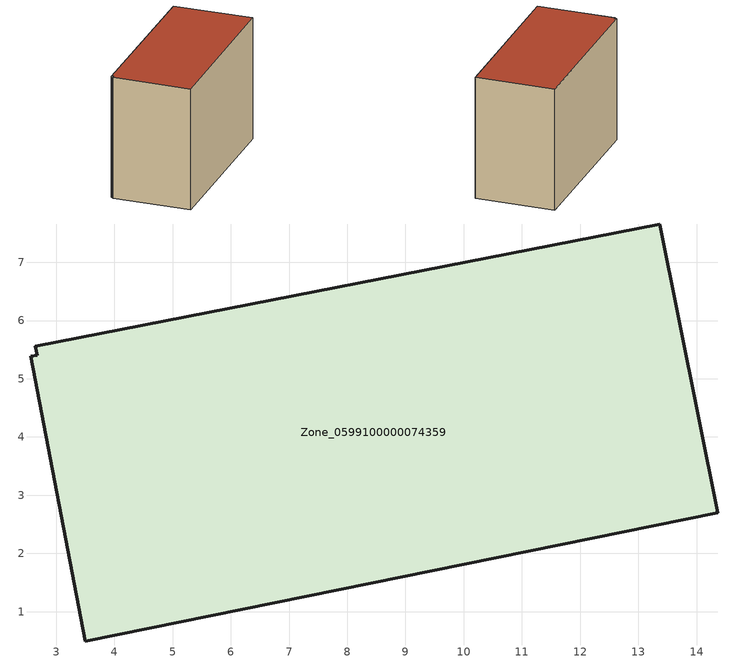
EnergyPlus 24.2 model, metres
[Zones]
Zone_0599100000074359
 floor ground (C_G): 14.37,2.7 3.5,0.5 2.56,5.38 2.68,5.41 2.65,5.56 13.37,7.66 z2.13
 wall outside (C_F): 13.37,7.66 2.65,5.56 2.68,5.41 2.56,5.38 3.5,0.5 14.37,2.7 13.37,7.66 z2.13:10.1
 roof outside (C_R): 3.5,0.5 14.37,2.7 13.37,7.66 2.65,5.56 2.68,5.41 2.56,5.38 z10.1
[BUILDING]
Pand.0599100000074359: North Axis=0; Terrain=City; Loads Convergence Tolerance Value=0.04; Temperature Convergence Tolerance Value=0.4; Solar Distribution=FullExterior; Maximum Number of Warmup Days=25; Minimum Number of Warmup Days=1
[Site:Location]
Rotterdam.The.Hague.AP_ZH_NLD Design_Conditions: Latitude=51.96; Longitude=4.45; Time Zone=1; Elevation=-4.5
[SITE:GROUNDTEMPERATURE:BUILDINGSURFACE]
18, 18, 18, 18, 18, 18, 18, 18, 18, 18, 18, 18
[MATERIAL] Thermal Absorptance=0.9; Solar Absorptance=0.7; Visible Absorptance=0.7
Name | Roughness | Thickness | Conductivity | Density | Specific Heat
G.TI.1965-1974 | MediumSmooth | 0.15 | 0.882353 | 540 | 1210
F.TI.1965-1974 | Rough | 0.3 | 0.697674 | 1920 | 840
R.TI.1965-1974 | MediumRough | 0.2 | 0.232558 | 1500 | 1000
[CONSTRUCTION]
C_G: G.TI.1965-1974
C_F: F.TI.1965-1974
C_R: R.TI.1965-1974
[ZONE]
Zone_0599100000074359: Type=1; Multiplier=1; Ceiling Height=Autocalculate; Volume=Autocalculate; Floor Area=autocalculate; Part of Total Floor Area=Yes
[ZONEINFILTRATION:DESIGNFLOWRATE]
Infil_Zone_0599100000074359: Zone or ZoneList or Space or SpaceList=Zone_0599100000074359; Schedule=AlwaysOn; Design Flow Rate Calculation Method=Flow/Area; Flow Rate per Floor Area=0.003; Constant Term Coefficient=1; Temperature Term Coefficient=0; Velocity Term Coefficient=0; Velocity Squared Term Coefficient=0
[HVACTEMPLATE:ZONE:IDEALLOADSAIRSYSTEM]
Zone_0599100000074359: Maximum Heating Supply Air Temperature=50; Minimum Cooling Supply Air Temperature=13; Maximum Heating Supply Air Humidity Ratio=0.0156; Minimum Cooling Supply Air Humidity Ratio=0.0077; Heating Limit=NoLimit; Cooling Limit=NoLimit; Dehumidification Control Type=ConstantSensibleHeatRatio; Cooling Sensible Heat Ratio=0.7; Dehumidification Setpoint=60; Humidification Control Type=None; Humidification Setpoint=30; Outdoor Air Method=None; Outdoor Air Flow Rate per Person=0.00944; Outdoor Air Flow Rate per Zone Floor Area=0; Outdoor Air Flow Rate per Zone=0; Demand Controlled Ventilation Type=None; Outdoor Air Economizer Type=NoEconomizer; Heat Recovery Type=None; Sensible Heat Recovery Effectiveness=0.7; Latent Heat Recovery Effectiveness=0.65
[ZONECONTROL:THERMOSTAT]
ThermostatControl_Zone_0599100000074359: Zone or ZoneList=Zone_0599100000074359; Control Type Schedule=DualSetpointControlType; Control 1=Thermostat_Zone_0599100000074359; Temperature Difference Between Cutout And Setpoint=0
[THERMOSTATSETPOINT:DUALSETPOINT]
Thermostat_Zone_0599100000074359: Heating Setpoint Temperature Schedule=HeatingSetpoint_Zone_0599100000074359; Cooling Setpoint Temperature Schedule=CoolingSetpoint_Zone_0599100000074359
[SCHEDULE:COMPACT]
HeatingSetpoint_Zone_0599100000074359: Through: 12/31, For: AllDays, Until: 24:00, 21
CoolingSetpoint_Zone_0599100000074359: Through: 12/31, For: AllDays, Until: 24:00, 24
DualSetpointControlType: Through: 12/31, For: AllDays, Until: 24:00, 4
AlwaysOn: Through: 12/31, For: AllDays, Until: 24:00, 1
